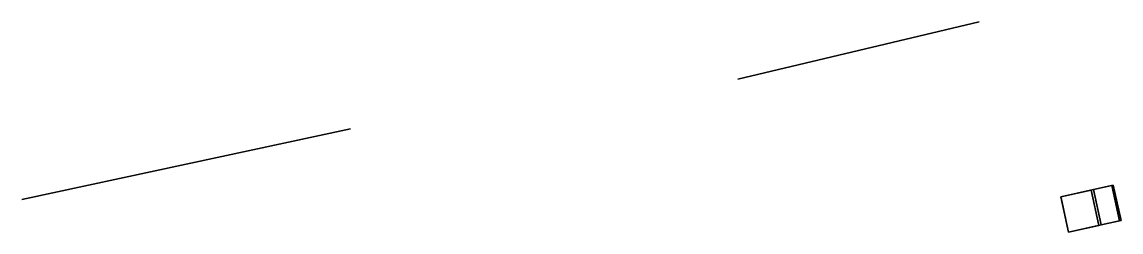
# Model space of a CAD drawing. Header units: metres. Extents: x 99985 to 959790, y 99998 to 1946568.
# Drawn here: x 959698.5 to 959789.6, y 1946550.8 to 1946568.2 of the extents above; entities outside this region: 5.
import ezdxf

# ---------------------------------------------------------------- set-up
doc = ezdxf.new("R2010")
doc.units = ezdxf.units.M

msp = doc.modelspace()

# ---------------------------------------------------------------- linework, layer by layer
at = {"layer": 'Building Shading', "color": 195}
for points in [[(959757.875, 1946563.5, 96.9866), (959757.875, 1946563.5, 37.9866), (959777.875, 1946568.25, 37.9866), (959777.875, 1946568.25, 96.9866)], [(959777.875, 1946568.25, 96.9866), (959777.875, 1946568.25, 37.9866), (959757.875, 1946563.5, 37.9866), (959757.875, 1946563.5, 96.9866)], [(959698.5, 1946553.5, 87.8883), (959698.5, 1946553.5, 40.8883), (959725.75, 1946559.375, 40.8883), (959725.75, 1946559.375, 87.8883)], [(959725.75, 1946559.375, 87.8883), (959725.75, 1946559.375, 40.8883), (959698.5, 1946553.5, 40.8883), (959698.5, 1946553.5, 87.8883)], [(959785.5, 1946495.5, 93.0953), (959785.5, 1946495.5, 40.0953), (959777.375, 1946493.625, 40.0953), (959777.375, 1946493.625, 93.0953)], [(959777.375, 1946493.625, 93.0953), (959777.375, 1946493.625, 40.0953), (959785.5, 1946495.5, 40.0953), (959785.5, 1946495.5, 93.0953)], [(959744, 1946488.125, 93.0953), (959744, 1946488.125, 40.0953), (959741.0625, 1946487.5, 40.0953), (959741.0625, 1946487.5, 93.0953)], [(959741.0625, 1946487.5, 93.0953), (959741.0625, 1946487.5, 40.0953), (959744, 1946488.125, 40.0953), (959744, 1946488.125, 93.0953)]]:
    msp.add_3dface(points, dxfattribs=at)
at = {"layer": 'CORE', "color": 43}
for points in [[(959788.9945, 1946554.6806, 69.0422), (959788.9945, 1946554.6806, 65.934), (959787.3617, 1946554.3224, 65.934), (959787.3617, 1946554.3224, 69.0422)], [(959787.3617, 1946554.3224, 69.0422), (959787.3617, 1946554.3224, 65.934), (959788.0045, 1946551.3921, 65.934), (959788.0045, 1946551.3921, 69.0422)], [(959789.6373, 1946551.7503, 69.0422), (959789.6373, 1946551.7503, 65.934), (959788.9945, 1946554.6806, 65.934), (959788.9945, 1946554.6806, 69.0422)], [(959788.0045, 1946551.3921, 69.0422), (959788.0045, 1946551.3921, 65.934), (959789.6373, 1946551.7503, 65.934), (959789.6373, 1946551.7503, 69.0422)]]:
    msp.add_3dface(points, dxfattribs=at)
at = {"layer": 'CORE', "color": 8}
for points in [[(959787.3617, 1946554.3224, 65.934), (959788.8701, 1946554.6533, 65.934), (959789.5129, 1946551.723, 65.934), (959788.0045, 1946551.3921, 65.934)], [(959788.8701, 1946554.6533, 65.934), (959788.9945, 1946554.6806, 65.934), (959789.6373, 1946551.7503, 65.934), (959789.5129, 1946551.723, 65.934)]]:
    msp.add_3dface(points, dxfattribs=at)
at = {"layer": 'CORE', "color": 15}
for points in [[(959787.3617, 1946554.3224, 69.0422), (959788.0045, 1946551.3921, 69.0422), (959789.5129, 1946551.723, 69.0422), (959788.8701, 1946554.6533, 69.0422)], [(959788.8701, 1946554.6533, 69.0422), (959789.5129, 1946551.723, 69.0422), (959789.6373, 1946551.7503, 69.0422), (959788.9945, 1946554.6806, 69.0422)]]:
    msp.add_3dface(points, dxfattribs=at)
at = {"layer": 'PERIM', "color": 43}
for points in [[(959787.3617, 1946554.3224, 69.0422), (959787.3617, 1946554.3224, 65.934), (959784.6449, 1946553.7265, 65.934), (959784.6449, 1946553.7265, 69.0422)], [(959788.0045, 1946551.3921, 69.0422), (959788.0045, 1946551.3921, 65.934), (959787.3617, 1946554.3224, 65.934), (959787.3617, 1946554.3224, 69.0422)], [(959784.6449, 1946553.7265, 69.0422), (959784.6449, 1946553.7265, 65.934), (959785.2877, 1946550.7962, 65.934), (959785.2877, 1946550.7962, 69.0422)], [(959785.2877, 1946550.7962, 69.0422), (959785.2877, 1946550.7962, 65.934), (959788.0045, 1946551.3921, 65.934), (959788.0045, 1946551.3921, 69.0422)]]:
    msp.add_3dface(points, dxfattribs=at)
at = {"layer": 'PERIM', "color": 8}
for points in [[(959784.6449, 1946553.7265, 65.934), (959787.1548, 1946554.2771, 65.934), (959787.7976, 1946551.3467, 65.934), (959785.2877, 1946550.7962, 65.934)], [(959787.1548, 1946554.2771, 65.934), (959787.3617, 1946554.3224, 65.934), (959788.0045, 1946551.3921, 65.934), (959787.7976, 1946551.3467, 65.934)]]:
    msp.add_3dface(points, dxfattribs=at)
at = {"layer": 'PERIM', "color": 15}
for points in [[(959784.6449, 1946553.7265, 69.0422), (959785.2877, 1946550.7962, 69.0422), (959787.7976, 1946551.3467, 69.0422), (959787.1548, 1946554.2771, 69.0422)], [(959787.1548, 1946554.2771, 69.0422), (959787.7976, 1946551.3467, 69.0422), (959788.0045, 1946551.3921, 69.0422), (959787.3617, 1946554.3224, 69.0422)]]:
    msp.add_3dface(points, dxfattribs=at)
at = {"layer": 'PERIM', "color": 143}
msp.add_3dface([(959784.6664, 1946553.6288, 68.1161), (959784.6664, 1946553.6288, 66.784), (959785.2663, 1946550.8939, 66.784), (959785.2663, 1946550.8939, 68.1161)], dxfattribs=at)

doc.saveas('drawing.dxf')
